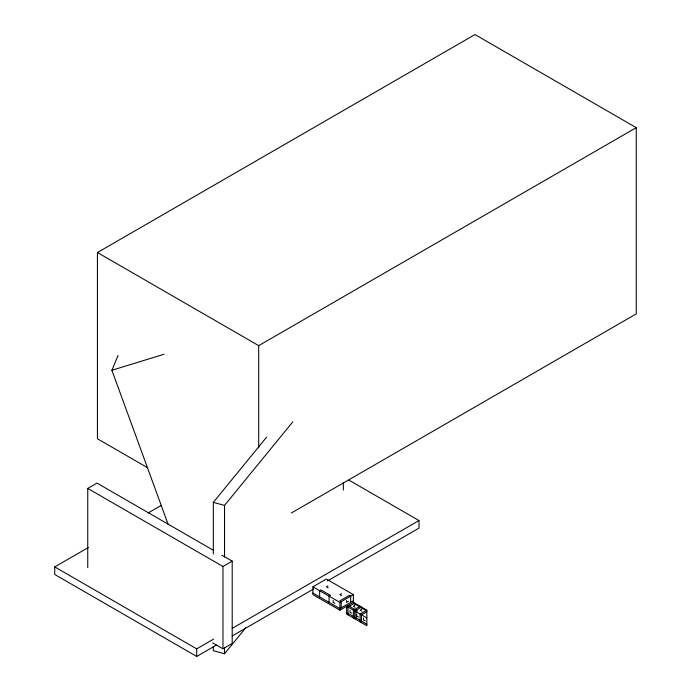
<?xml version="1.0" encoding="UTF-8"?>
<svg xmlns="http://www.w3.org/2000/svg" width="691" height="691" viewBox="0 0 691 691"><rect width="100%" height="100%" fill="white"/><g stroke="black" fill="none" stroke-linecap="round" stroke-linejoin="round"><path stroke-width="1.04" d="M168.25 524.659L111.89 370.272L118.057 355.476M213.329 553.957L213.329 502.366L266.596 437.17M224.523 557.006L224.523 505.415L292.811 421.83M213.329 646.405L213.329 650.706L224.523 653.755L245.694 627.843M147.77 467.816L97.431 438.75L97.431 252.526L474.985 34.55L636.256 127.662L636.256 313.878L291.412 512.972M97.431 252.526L258.702 345.638L636.256 127.662M87.748 567.536L87.748 488.425L96.99 483.087L213.545 550.382M216.309 645.126L196.702 656.45L54.744 574.489L54.744 566.914L88.362 547.505M148.133 512.998L161.21 505.449M87.748 488.425L222.96 566.482L232.202 561.144L232.202 643.476L222.96 648.806L212.698 642.889M54.744 566.914L196.702 648.875L213.51 639.166M232.193 628.387L418.979 520.548L418.979 528.123L327.448 580.958M312.911 586.814L326.394 579.032L353.36 594.606L353.36 602.388L339.877 610.17L312.911 594.606L312.911 586.814L339.877 602.388L353.36 594.606M232.193 635.962L313.446 589.052M328 585.89L326.394 586.814L328.156 587.834M341.484 593.673L339.877 594.606L341.639 595.616M348.376 601.369L346.623 602.388L346.623 600.539M353.36 600.833L339.877 608.616L312.911 593.042M354.967 605.351L353.36 606.283L355.122 607.294M361.704 609.246L360.106 610.17L361.859 611.19M366.843 617.961L346.623 606.283L346.623 614.066L366.843 625.744L366.843 610.17L360.106 614.066L360.106 621.848M366.843 611.734L361.453 614.843L361.453 622.626M111.89 370.272L164.078 354.241M213.329 502.366L224.523 505.415M348.929 480.107L418.979 520.548M353.36 602.388L366.843 610.17M354.034 603.554L359.432 606.672M360.78 607.449L366.17 610.559M347.97 605.506L357.402 610.948L356.055 611.734L356.055 617.961M334.893 603.407L333.131 602.388L333.131 600.539M351.745 613.133L349.991 612.122L349.991 610.265M358.491 617.028L356.729 616.009L356.729 614.161M365.237 620.924L363.475 619.905L363.475 618.048M346.623 612.511L366.843 624.189M221.941 555.227L232.202 561.144M361.453 607.838L361.453 607.061L354.708 610.948L354.708 618.739M360.106 607.061L360.106 606.283L353.36 610.17L353.36 617.961M354.708 603.943L354.708 603.165L347.97 607.061L347.97 614.843M350.665 602.388L350.665 596.16L349.318 595.383L339.877 600.833L341.224 601.611L341.224 607.838M343.349 482.525L343.349 490.049M339.877 602.388L339.877 610.17M329.089 602.388L329.089 596.16L330.436 595.383L320.995 589.933L319.648 590.71L319.648 596.938M258.702 345.638L258.702 447.898M224.523 647.303L224.523 653.755M222.96 566.482L222.96 648.806M196.702 648.875L196.702 656.45"/></g></svg>
